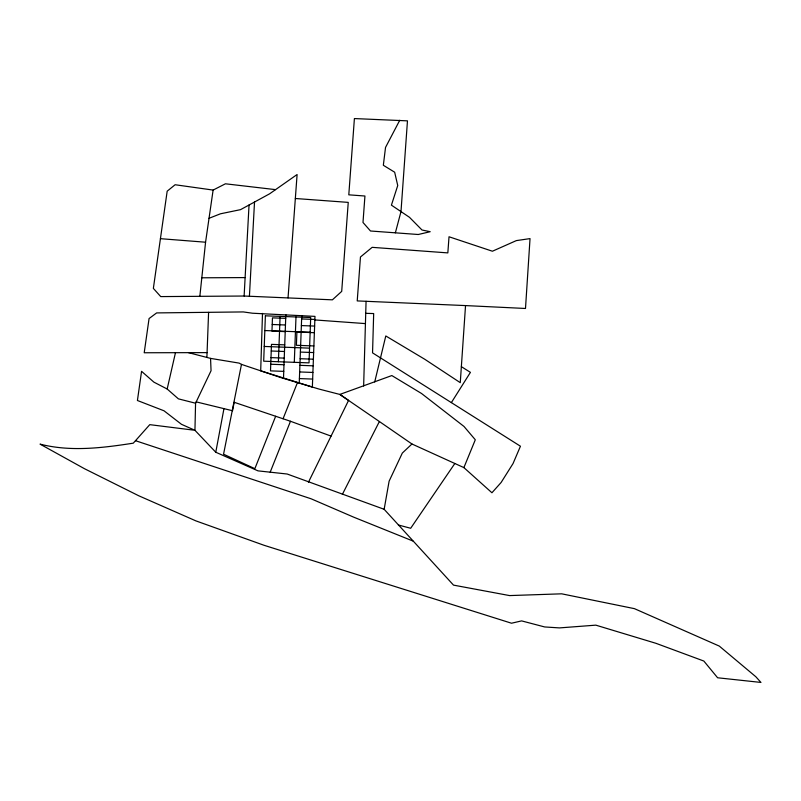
<?xml version="1.0" encoding="UTF-8"?>
<svg xmlns="http://www.w3.org/2000/svg" width="801" height="801" viewBox="0 0 801 801"><rect width="100%" height="100%" fill="white"/><g stroke="black" fill="none" stroke-linecap="round" stroke-linejoin="round"><path stroke-width="1.2" d="M195.564 403.223L194.943 430.297L215.769 452.235L258.032 470.868L287.189 474.022L384.15 509.286L453.506 585.12L509.586 595.584L561.691 593.821L634.422 608.65L719.288 646.087L755.844 676.755L760.95 682.432L717.616 677.776L703.839 661.045L655.929 643.303L595.824 625.15L559.478 627.904L544.69 626.953L521.611 620.895L511.509 623.218L264.03 545.281L195.865 520.87L138.703 495.749L84.465 468.705L40.05 444.124C70.698 451.994 102.488 447.919 133.286 443.173L149.767 424.65L194.943 430.297L181.477 424.31L164.015 410.793L137.422 400.5L141.567 371.324L153.902 382.147L167.169 389.006L178.383 398.848L195.564 403.223L211.053 370.723L210.553 358.387L188.505 352.66M363.644 385.992L366.067 301.296M262.498 313.411L260.695 370.823L312.36 387.063L314.983 316.385L252.495 313.221L243.344 311.929L156.636 312.911L149.066 318.558L144.21 352.76L207.079 352.62M206.898 357.446L208.59 312.35M278.398 361.742L280.09 316.365M283.504 377.992L285.847 314.733M294.297 362.332L295.99 316.956M299.244 382.938L301.747 315.634M275.424 189.617L225.431 183.799L213.116 190.077L175.119 184.741L167.179 191.179L153.361 288.39L160.721 296.59L244.125 296.03L249.041 205.016M249.421 296.26L254.518 202.032M465.521 305.582L357.226 300.916L360.46 257.001L372.155 247.339L447.839 252.896L449.021 236.766L492.415 251.224L516.335 240.61L530.032 238.608L525.496 308.475L465.531 305.582L460.265 382.668L424.75 359.259L385.792 335.969L374.708 381.957M288.04 297.922L297.101 174.518L269.627 193.802L240.53 209.652L220.465 213.797L209.031 218.293M199.849 296.33L205.567 242.212L213.116 190.077M384.15 509.286L389.116 481.181L402.322 453.066L411.954 443.994L463.889 467.604M215.769 452.235L223.96 408.64M210.553 358.387L239.099 363.103L241.481 364.385L223.559 454.207L254.868 468.665L275.654 416.26M167.169 389.006L175.469 352.69M395.364 232.821L400.991 211.594L407.469 120.851L354.402 118.568L348.795 194.833L364.936 196.015L362.993 222.468L370.503 230.998L418.262 234.503L430.197 231.709L422.007 230.007L409.481 217.311L391.419 205.146L397.737 185.522L394.663 172.215L383.339 165.276L385.531 147.424L399.739 120.28M283.053 418.763L297.471 382.598M270.187 472.179L290.483 421.266L331.063 436.104M308.435 482.252L348.565 400.41L339.834 394.432L319.148 389.096L281.562 377.822L241.481 364.385M342.377 494.367L379.384 421.526L339.834 394.432L391.839 375.559L421.516 393.481L463.989 426.452L475.303 439.769L463.889 467.604L491.934 492.765L501.106 482.492L513.04 463.559L520.45 446.227L372.545 352.861L373.677 313.561L365.727 313.331M451.374 402.593L470.427 372.365L461.356 366.648M454.838 463.489L410.683 528.27L398.387 524.995M201.802 277.797L245.116 277.587M285.717 318.357L272.46 317.867L271.97 331.113L285.226 331.614M301.617 318.948L314.873 319.439M272.22 324.495L285.466 324.986M301.376 325.576L314.623 326.067M264.831 330.553L310.147 332.235M314.382 332.695L296.891 332.045L296.39 345.291L313.882 345.942M284.735 344.861L271.479 344.37L270.498 370.873L283.744 371.364M264.24 346.453L309.556 348.145M271.239 350.998L284.485 351.489M300.385 352.08L313.642 352.57M270.988 357.616L284.235 358.117M300.145 358.708L313.391 359.198M270.738 364.245L283.995 364.735M299.894 365.326L313.151 365.827M299.654 371.954L312.901 372.445M299.404 378.583L312.66 379.073M244.125 296.03L332.395 299.834L341.707 291.374L348.245 202.383L295.339 198.498M314.853 319.939L365.436 323.604M160.43 238.678L205.567 242.212M196.205 401.882L232.54 410.733L234.172 402.282L290.483 421.266M135.489 440.7L311.038 498.763L353.892 517.246L412.915 541.015M379.384 421.526L411.954 443.994M265.381 315.824L263.689 361.191L309.016 362.873L310.698 317.506L265.381 315.824"/></g></svg>
